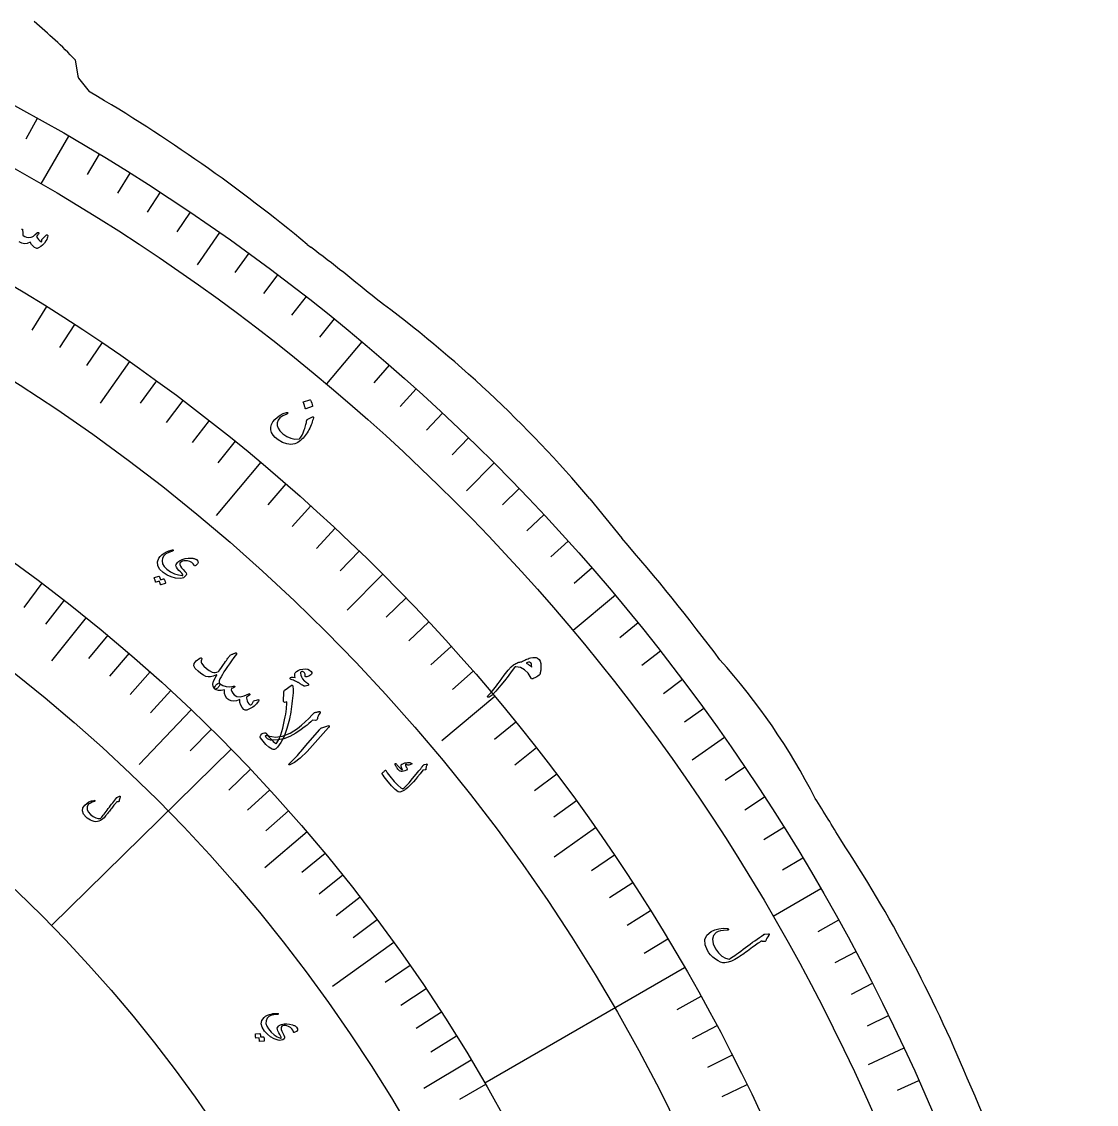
# Model space of a CAD drawing. Header units: millimetres. Extents: x -75 to 75, y -75 to 98.
# Drawn here: x 35.08 to 73.5, y 29.05 to 67.74 of the extents above; entities that cross this region are included whole.
import ezdxf

# ---------------------------------------------------------------- set-up
doc = ezdxf.new("R2010")
doc.units = ezdxf.units.MM
for name, color, linetype in [('CUT_OUTER', 1, 'Continuous'), ('ENGRAVE', 7, 'Continuous'), ('ENGRAVE_FINE', 8, 'Continuous'), ('TEXT', 5, 'Continuous')]:
    doc.layers.add(name, color=color, linetype=linetype)

msp = doc.modelspace()

# ---------------------------------------------------------------- linework, layer by layer
at = {"layer": 'CUT_OUTER'}
for points in [[(36.9898, 66.3809), (36.9906, 66.3775), (37.0878, 65.7919)], [(37.1187, 65.7227), (37.4982, 65.2487)], [(45.2881, 59.7824), (45.4133, 59.6878)], [(55.3937, 50.6947), (56.5355, 49.2819)]]:
    msp.add_lwpolyline(points, dxfattribs=at)
for centre, radius, start, end in [((24.4161, 54.3027), 17.4351, 43.84858, 50.41624), ((37.2358, 65.8164), 0.15, 189.42902, 218.67985), ((37.6153, 65.3424), 0.15, 218.67985, 236.31345), ((8.0433, 14.8855), 58.3345, 50.322225, 59.634655), ((0.5007, 0.6456), 74.183, 50.431669, 52.740183), ((20.9514, 21.4831), 45.1619, 40.30224, 53.59393), ((0.2614, 0.2131), 74.6627, 36.80275, 41.087187), ((42.6073, 29.3011), 23.423, 27.14167, 41.89001), ((3.0977, 1.8945), 71.3689, 30.863839, 32.25808), ((21.6676, 10.3855), 51.1218, 22.55371, 33.37262), ((9.7494, 3.7478), 64.6932, 13.936284, 23.934411)]:
    msp.add_arc(centre, radius, start, end, dxfattribs=at)
at = {"layer": 'ENGRAVE'}
for points in [[(36.75, 63.6529), (35.7656, 61.9479)], [(42.1579, 60.2077), (41.3513, 59.0557)], [(47.2449, 56.3043), (45.9794, 54.7961)], [(38.9315, 55.5999), (37.8905, 54.1132)], [(43.6292, 51.9953), (42.0383, 50.0993)], [(51.9723, 51.9723), (50.978, 50.978)], [(47.9949, 47.9949), (46.7115, 46.7115)], [(56.3043, 47.2449), (54.7961, 45.9794)], [(37.384, 46.4497), (36.1426, 44.9072)], [(51.9953, 43.6292), (50.0993, 42.0383)], [(41.1451, 43.1535), (39.2819, 41.1994)], [(60.2077, 42.1579), (59.0557, 41.3513)], [(42.5717, 41.7467), (36.1458, 35.4453)], [(45.2825, 38.7897), (43.7788, 37.5015)], [(55.5999, 38.9315), (54.1132, 37.8905)], [(63.6529, 36.75), (61.9479, 35.7656)], [(48.3871, 34.8401), (46.1959, 33.2624)], [(58.7815, 33.9375), (51.6368, 29.8125)], [(66.6136, 31.0624), (65.3391, 30.4681)], [(51.1541, 30.6333), (49.4554, 29.616)]]:
    msp.add_lwpolyline(points, dxfattribs=at)
for radius in [73.5, 73.5, 71.5312, 67.875, 67.875, 64.9875, 59.625, 59.625, 56.475, 50.625, 50.625]:
    msp.add_circle((0, 0), radius, dxfattribs=at)
at = {"layer": 'ENGRAVE_FINE'}
for points in [[(35.6335, 64.2845), (35.2244, 63.5466)], [(37.8553, 63.0018), (37.4207, 62.2786)], [(38.9491, 62.3315), (38.5019, 61.616)], [(40.031, 61.6423), (39.5714, 60.9347)], [(41.1007, 60.9343), (40.6289, 60.2348)], [(43.2022, 59.4627), (42.7063, 58.7801)], [(44.2334, 58.6997), (43.7256, 58.0259)], [(45.2511, 57.9188), (44.7317, 57.2539)], [(35.9683, 57.5613), (35.4436, 56.7217)], [(36.9674, 56.9248), (36.4282, 56.0945)], [(46.255, 57.1202), (45.7241, 56.4645)], [(37.9552, 56.2709), (37.4016, 55.4502)], [(48.2203, 55.4712), (47.6668, 54.8344)], [(39.8959, 54.912), (39.314, 54.1111)], [(49.1811, 54.6211), (48.6165, 53.9941)], [(40.8482, 54.2074), (40.2524, 53.4167)], [(41.788, 53.4862), (41.1785, 52.7061)], [(50.1269, 53.7545), (49.5514, 53.1374)], [(42.7151, 52.7488), (42.0921, 51.9794)], [(51.0574, 52.8715), (50.4713, 52.2645)], [(44.53, 51.2259), (43.8805, 50.4788)], [(52.8715, 51.0574), (52.2645, 50.4713)], [(45.4172, 50.441), (44.7548, 49.7052)], [(53.7545, 50.1269), (53.1374, 49.5514)], [(46.2906, 49.6406), (45.6155, 48.9166)], [(54.6211, 49.1811), (53.9941, 48.6165)], [(47.1499, 48.8252), (46.4622, 48.113)], [(55.4712, 48.2203), (54.8344, 47.6668)], [(35.8065, 47.6764), (35.1579, 46.8128)], [(36.6002, 47.0698), (35.9373, 46.2172)], [(48.8252, 47.1499), (48.113, 46.4622)], [(49.6406, 46.2906), (48.9166, 45.6155)], [(57.1202, 46.255), (56.4645, 45.7241)], [(38.1576, 45.8164), (37.4664, 44.9865)], [(50.441, 45.4172), (49.7052, 44.7548)], [(38.9207, 45.1699), (38.2157, 44.3517)], [(57.9188, 45.2511), (57.2539, 44.7317)], [(39.6731, 44.5105), (38.9545, 43.7043)], [(51.2259, 44.53), (50.4788, 43.8805)], [(58.6997, 44.2334), (58.0259, 43.7256)], [(40.4146, 43.8383), (39.6826, 43.0443)], [(59.4627, 43.2022), (58.7801, 42.7063)], [(52.7488, 42.7151), (51.9794, 42.0921)], [(41.8642, 42.4563), (41.1059, 41.6872)], [(53.4862, 41.788), (52.7061, 41.1785)], [(43.2675, 41.0251), (42.4838, 40.282)], [(60.9343, 41.1007), (60.2348, 40.6289)], [(54.2074, 40.8482), (53.4167, 40.2524)], [(43.9514, 40.2916), (43.1553, 39.5618)], [(54.912, 39.8959), (54.1111, 39.314)], [(61.6423, 40.031), (60.9347, 39.5714)], [(44.6231, 39.5464), (43.8149, 38.8301)], [(62.3315, 38.9491), (61.616, 38.5019)], [(45.9293, 38.0216), (45.0974, 37.3329)], [(56.2709, 37.9552), (55.4502, 37.4016)], [(63.0018, 37.8553), (62.2786, 37.4207)], [(46.5633, 37.2424), (45.7199, 36.5678)], [(56.9248, 36.9674), (56.0945, 36.4282)], [(47.1844, 36.4523), (46.3298, 35.792)], [(47.7924, 35.6515), (46.9267, 35.0057)], [(57.5613, 35.9683), (56.7217, 35.4436)], [(64.2845, 35.6335), (63.5466, 35.2244)], [(58.1802, 34.9582), (57.3316, 34.4483)], [(64.8966, 34.5062), (64.1517, 34.11)], [(48.9682, 34.0185), (48.0812, 33.4023)], [(65.489, 33.3683), (64.7372, 32.9852)], [(49.5357, 33.1867), (48.6384, 32.5856)], [(59.3648, 32.9065), (58.4989, 32.4265)], [(50.0892, 32.3451), (49.182, 31.7593)], [(66.0614, 32.2203), (65.303, 31.8504)], [(59.9301, 31.8654), (59.0559, 31.4006)], [(50.6288, 31.4939), (49.7117, 30.9235)], [(60.4771, 30.8146), (59.595, 30.3652)], [(67.1456, 29.8951), (66.3748, 29.552)], [(51.6651, 29.7634), (50.7292, 29.2243)], [(61.0056, 29.7544), (60.1158, 29.3205)]]:
    msp.add_lwpolyline(points, dxfattribs=at)
at = {"layer": 'TEXT'}
msp.add_lwpolyline([(35.0716, 60.3143), (35.0876, 60.3222), (35.0956, 60.3248), (35.102, 60.324), (35.1068, 60.3198), (35.1101, 60.3122), (35.1111, 60.3073), (35.1123, 60.2999), (35.1137, 60.2901), (35.1152, 60.2779), (35.1166, 60.2634), (35.1175, 60.2467), (35.118, 60.228), (35.1181, 60.2072), (35.1191, 60.1666), (35.122, 60.1359), (35.1267, 60.1151), (35.1333, 60.1042), (35.1912, 60.0635), (35.2581, 60.0382), (35.3341, 60.0282), (35.4192, 60.0337), (35.4574, 60.0481), (35.5058, 60.0801), (35.5642, 60.1298), (35.6327, 60.1971), (35.6392, 60.2035), (35.6468, 60.2076), (35.6555, 60.2096), (35.6652, 60.2093), (35.6737, 60.2079), (35.6808, 60.2048), (35.6866, 60.2002), (35.691, 60.194), (35.6913, 60.1742), (35.6784, 60.1448), (35.6524, 60.1059), (35.6132, 60.0575), (35.6433, 60.0006), (35.6824, 59.9517), (35.7306, 59.9108), (35.7878, 59.8778), (35.7973, 59.8953), (35.8033, 59.9104), (35.806, 59.9232), (35.8054, 59.9336), (35.8037, 59.9441), (35.8044, 59.9532), (35.8074, 59.9609), (35.8127, 59.9671), (35.9549, 60.1094), (35.9651, 60.1172), (35.9747, 60.1213), (35.9837, 60.1218), (35.9922, 60.1187), (36.0013, 60.1116), (36.0076, 60.1032), (36.011, 60.0932), (36.0115, 60.0818), (36.0074, 60.0448), (35.9953, 60.0031), (35.9752, 59.9567), (35.9471, 59.9056), (35.893, 59.8271), (35.8312, 59.7587), (35.7617, 59.7004), (35.6846, 59.6523), (35.6624, 59.6428), (35.6413, 59.6379), (35.6213, 59.6374), (35.6024, 59.6414), (35.5434, 59.6716), (35.4882, 59.7181), (35.4367, 59.7807), (35.3888, 59.8597), (35.282, 59.8136), (35.1806, 59.8008), (35.0844, 59.8214), (34.9933, 59.8753)], dxfattribs=at)
for points in [[(45.3827, 54.2265), (45.3876, 54.2268), (45.3926, 54.2253), (45.3977, 54.2219), (45.4031, 54.2165), (45.4304, 54.1657), (45.4523, 54.1133), (45.4687, 54.0593), (45.4796, 54.0036), (45.4794, 53.9967), (45.4773, 53.9914), (45.4734, 53.9876), (45.4677, 53.9853), (45.2364, 53.9107), (45.2296, 53.91), (45.2241, 53.9131), (45.22, 53.9199), (45.2172, 53.9304), (45.2147, 53.9395), (45.2106, 53.9535), (45.2049, 53.9725), (45.1974, 53.9964), (45.188, 54.0255), (45.1763, 54.06), (45.1624, 54.0998), (45.1463, 54.145), (45.1447, 54.1517), (45.1452, 54.1566), (45.1478, 54.1597), (45.1525, 54.161)], [(45.5092, 53.5882), (45.4971, 53.5385), (45.4831, 53.4877), (45.4673, 53.4359), (45.4495, 53.3829), (45.4295, 53.3288), (45.4066, 53.2735), (45.3809, 53.2171), (45.3523, 53.1595), (45.3223, 53.1036), (45.2902, 53.0501), (45.2561, 52.9989), (45.22, 52.9501), (45.1818, 52.9035), (45.1414, 52.8591), (45.0988, 52.8168), (45.054, 52.7765), (45.0033, 52.7374), (44.9521, 52.7049), (44.9004, 52.6791), (44.8482, 52.66), (44.7061, 52.6361), (44.5588, 52.6506), (44.406, 52.7036), (44.2476, 52.7949), (44.1458, 52.8759), (44.0693, 52.9623), (44.0183, 53.0543), (43.9927, 53.1518), (43.9933, 53.2493), (44.0168, 53.3446), (44.0631, 53.4376), (44.1325, 53.5284), (44.2213, 53.6119), (44.3204, 53.6807), (44.43, 53.7347), (44.55, 53.7739), (44.566, 53.7765), (44.5783, 53.7751), (44.5869, 53.7697), (44.5918, 53.7604), (44.5933, 53.7481), (44.5877, 53.7374), (44.575, 53.7281), (44.5551, 53.7204), (44.4176, 53.6599), (44.3149, 53.5878), (44.2466, 53.5042), (44.2128, 53.4093), (44.2129, 53.3107), (44.2466, 53.2123), (44.3139, 53.1139), (44.4148, 53.0154), (44.5557, 52.9189), (44.7004, 52.8556), (44.8491, 52.8252), (45.002, 52.828), (45.0061, 52.8292), (45.0107, 52.8321), (45.016, 52.8367), (45.0219, 52.8431), (45.063, 52.8973), (45.1033, 52.9668), (45.1428, 53.0517), (45.1815, 53.1519), (45.1993, 53.2038), (45.2153, 53.2526), (45.2295, 53.2982), (45.2418, 53.3407), (45.2522, 53.38), (45.2602, 53.4161), (45.266, 53.4491), (45.2695, 53.4788), (45.272, 53.4938), (45.2763, 53.5059), (45.2827, 53.5149), (45.291, 53.521), (45.4832, 53.621), (45.4966, 53.6249), (45.5054, 53.6208), (45.5096, 53.6085), (45.5092, 53.5882)], [(41.2469, 48.316), (41.2139, 48.3706), (41.163, 48.415), (41.0942, 48.4491), (41.0076, 48.4729), (40.9448, 48.4787), (40.8842, 48.4736), (40.8256, 48.4575), (40.7692, 48.4304), (40.7599, 48.4233), (40.752, 48.4144), (40.7457, 48.4036), (40.7408, 48.3909), (40.7378, 48.3415), (40.7562, 48.2866), (40.7962, 48.2263), (40.8576, 48.1605), (40.9188, 48.0962), (40.9565, 48.0416), (40.9707, 47.9969), (40.9616, 47.9619), (40.9188, 47.9091), (40.8694, 47.8717), (40.8133, 47.8497), (40.7507, 47.8431), (40.5847, 47.86), (40.4279, 47.9012), (40.2804, 47.9668), (40.1418, 48.0569), (40.0122, 48.1812), (39.9438, 48.3087), (39.9365, 48.4397), (39.9906, 48.5744), (40.0369, 48.6346), (40.0977, 48.6913), (40.173, 48.7445), (40.263, 48.7941), (40.2901, 48.8061), (40.3168, 48.8173), (40.3433, 48.8274), (40.3694, 48.8366), (40.3954, 48.8449), (40.4214, 48.8523), (40.4474, 48.8587), (40.4734, 48.8643), (40.4857, 48.8653), (40.494, 48.8629), (40.4984, 48.8572), (40.4987, 48.8481), (40.496, 48.8395), (40.4913, 48.8325), (40.4846, 48.8272), (40.4759, 48.8235), (40.3382, 48.7773), (40.2323, 48.7204), (40.1582, 48.6529), (40.1158, 48.575), (40.0993, 48.4696), (40.1194, 48.3689), (40.1761, 48.2727), (40.2695, 48.1809), (40.4062, 48.0838), (40.5436, 48.0132), (40.682, 47.9692), (40.8214, 47.9517), (40.831, 47.9521), (40.8373, 47.9553), (40.8402, 47.9614), (40.8397, 47.9704), (40.8286, 47.9957), (40.8023, 48.0315), (40.7608, 48.0777), (40.7041, 48.1343), (40.6485, 48.1944), (40.6132, 48.2487), (40.5983, 48.2975), (40.6038, 48.3406), (40.6231, 48.3806), (40.6498, 48.417), (40.6838, 48.45), (40.7253, 48.4795), (40.8194, 48.5268), (40.9209, 48.5577), (41.0299, 48.5722), (41.1463, 48.5703), (41.1759, 48.5681), (41.2035, 48.5646), (41.229, 48.5597), (41.2525, 48.5535), (41.2739, 48.5462), (41.2933, 48.5378), (41.3105, 48.5285), (41.3257, 48.5181), (41.3758, 48.4667), (41.3889, 48.4146), (41.3651, 48.3619), (41.3044, 48.3086), (41.2838, 48.2978), (41.2674, 48.2955), (41.2551, 48.3015), (41.2469, 48.316)], [(40.1564, 47.8309), (40.1597, 47.8312), (40.163, 47.8302), (40.1665, 47.8279), (40.1701, 47.8243), (40.1795, 47.8074), (40.188, 47.7903), (40.1957, 47.7731), (40.2024, 47.7557), (40.2083, 47.738), (40.2133, 47.7198), (40.2174, 47.7011), (40.2206, 47.6819), (40.2203, 47.6771), (40.2187, 47.6732), (40.2156, 47.6701), (40.2112, 47.6679), (40.0527, 47.6163), (40.0497, 47.6164), (40.047, 47.6187), (40.0446, 47.6231), (40.0425, 47.6297), (40.0417, 47.6349), (40.0397, 47.6427), (40.0367, 47.6531), (40.0325, 47.6661), (40.0272, 47.6819), (40.0208, 47.7006), (40.0132, 47.7222), (40.0045, 47.7468), (39.8806, 47.7071), (39.876, 47.7066), (39.8723, 47.7086), (39.8696, 47.7132), (39.8678, 47.7203), (39.8662, 47.7264), (39.8636, 47.7359), (39.8598, 47.7487), (39.855, 47.7649), (39.8489, 47.7846), (39.8413, 47.8078), (39.8323, 47.8347), (39.8219, 47.8653), (39.8214, 47.8692), (39.8223, 47.8722), (39.8243, 47.8741), (39.8276, 47.875), (39.9837, 47.922), (39.9869, 47.9223), (39.9903, 47.9213), (39.9938, 47.919), (39.9973, 47.9154), (40.0059, 47.9017), (40.0136, 47.8876), (40.0204, 47.8732), (40.0263, 47.8585), (40.0314, 47.8435), (40.0358, 47.8284), (40.0394, 47.8131), (40.0424, 47.7977)], [(42.153, 44.0903), (42.1611, 44.0686), (42.162, 44.0458), (42.1559, 44.0218), (42.1427, 43.9966), (42.123, 43.9686), (42.1015, 43.9443), (42.0782, 43.9238), (42.053, 43.9071), (42.0285, 43.8957), (42.0071, 43.8912), (41.989, 43.8936), (41.974, 43.903), (41.9287, 43.9793), (41.9189, 44.0718), (41.9447, 44.1807), (42.0059, 44.3059), (42.0178, 44.3262), (42.0281, 44.3439), (42.0368, 44.3588), (42.0439, 44.371), (42.0495, 44.3805), (42.0534, 44.3873), (42.0558, 44.3914), (42.0566, 44.3927), (42.0593, 44.4018), (42.0577, 44.4065), (42.052, 44.4067), (42.0421, 44.4025), (41.9307, 44.3558), (41.8316, 44.3301), (41.7446, 44.3255), (41.6698, 44.342), (41.5796, 44.3852), (41.4852, 44.4479), (41.3864, 44.53), (41.2833, 44.6315), (41.2328, 44.7191), (41.2434, 44.8084), (41.3152, 44.8995), (41.4486, 44.9922), (41.4675, 45.0008), (41.4843, 45.0044), (41.499, 45.0031), (41.5116, 44.9968), (41.5205, 44.9869), (41.5242, 44.9744), (41.5226, 44.9595), (41.5158, 44.942), (41.5012, 44.9048), (41.495, 44.872), (41.4974, 44.8436), (41.5082, 44.8196), (41.5935, 44.712), (41.6863, 44.6225), (41.7868, 44.5511), (41.895, 44.4978), (41.9495, 44.4825), (42.0039, 44.4802), (42.0581, 44.4908), (42.1123, 44.5144), (42.129, 44.5341), (42.1649, 44.5825), (42.2201, 44.6598), (42.2946, 44.766), (42.3348, 44.8225), (42.3712, 44.8734), (42.4037, 44.9187), (42.4325, 44.9585), (42.4572, 44.9925), (42.4772, 45.0207), (42.4928, 45.043), (42.5038, 45.0594), (42.5223, 45.083), (42.5407, 45.1018), (42.5591, 45.1157), (42.5773, 45.1247), (42.6018, 45.1341), (42.6246, 45.1429), (42.6458, 45.151), (42.6653, 45.1584), (42.6831, 45.1652), (42.699, 45.1716), (42.7129, 45.1776), (42.725, 45.1832), (42.7355, 45.1869), (42.7448, 45.1872), (42.753, 45.1842), (42.7601, 45.1778), (42.7649, 45.1677), (42.7664, 45.1579), (42.7645, 45.1482), (42.7594, 45.1388), (42.671, 45.0196), (42.5882, 44.9058), (42.5111, 44.7972), (42.4397, 44.694), (42.3738, 44.5961), (42.3133, 44.5038), (42.2583, 44.417), (42.2086, 44.3357), (42.1662, 44.256), (42.1428, 44.1886), (42.1384, 44.1334), (42.153, 44.0903)], [(52.9508, 44.8616), (52.9886, 44.8839), (53.027, 44.9052), (53.0661, 44.9256), (53.1058, 44.9449), (53.1461, 44.9626), (53.1869, 44.9784), (53.2283, 44.9923), (53.2704, 45.0041), (53.3512, 45.0199), (53.4208, 45.0243), (53.4791, 45.0174), (53.5261, 44.9991), (53.5785, 44.955), (53.6156, 44.8893), (53.6376, 44.802), (53.6443, 44.6933), (53.6438, 44.6616), (53.6424, 44.6299), (53.64, 44.5983), (53.6367, 44.5668), (53.6325, 44.5353), (53.6275, 44.5036), (53.6218, 44.4718), (53.6154, 44.4398), (53.6107, 44.4223), (53.6042, 44.4076), (53.5958, 44.3958), (53.5854, 44.3868), (53.537, 44.3585), (53.4936, 44.3336), (53.4552, 44.3118), (53.4218, 44.2933), (53.3939, 44.2783), (53.3719, 44.2669), (53.356, 44.2592), (53.3461, 44.2551), (53.3314, 44.2532), (53.3188, 44.2562), (53.3084, 44.264), (53.3001, 44.2766), (53.1889, 44.4561), (53.0589, 44.5843), (52.9106, 44.6611), (52.7441, 44.6864), (52.728, 44.6844), (52.7143, 44.6797), (52.703, 44.6721), (52.694, 44.6616), (52.5853, 44.5075), (52.4695, 44.3503), (52.3464, 44.1899), (52.2162, 44.0265), (52.0351, 43.8135), (51.8954, 43.6713), (51.7973, 43.5995), (51.7409, 43.5981), (51.7343, 43.6113), (51.7368, 43.6282), (51.7484, 43.6491), (51.7693, 43.6738), (51.8159, 43.7215), (51.863, 43.7728), (51.9107, 43.8275), (51.959, 43.8859), (52.008, 43.9474), (52.0576, 44.0117), (52.1079, 44.0788), (52.159, 44.1488), (52.3301, 44.3836), (52.4711, 44.5632), (52.5822, 44.6873), (52.6637, 44.7559), (52.7065, 44.7822), (52.7474, 44.8045), (52.7866, 44.8228), (52.824, 44.8372), (52.8593, 44.8481), (52.8923, 44.8557), (52.9228, 44.8602), (52.9508, 44.8616)], [(45.1522, 44.0044), (45.1203, 44.0271), (45.0905, 44.0481), (45.0629, 44.0673), (45.0375, 44.0848), (45.0143, 44.1003), (44.9933, 44.1135), (44.9744, 44.1245), (44.9578, 44.1332), (44.9404, 44.1415), (44.9193, 44.1513), (44.8944, 44.1627), (44.8658, 44.1755), (44.8333, 44.1896), (44.7967, 44.205), (44.7562, 44.2216), (44.7117, 44.2394), (44.695, 44.2481), (44.6842, 44.259), (44.6793, 44.2721), (44.6803, 44.2874), (44.6961, 44.3116), (44.7316, 44.3226), (44.7868, 44.3203), (44.8618, 44.3046), (44.8466, 44.3583), (44.8413, 44.4052), (44.8458, 44.4451), (44.8601, 44.4781), (44.9032, 44.5245), (44.9631, 44.5614), (45.04, 44.5888), (45.1339, 44.6068), (45.2291, 44.6115), (45.3101, 44.5993), (45.3767, 44.5703), (45.429, 44.5245), (45.4493, 44.4903), (45.4539, 44.4579), (45.4425, 44.4272), (45.4154, 44.3984), (45.3801, 44.3732), (45.3442, 44.3538), (45.3078, 44.3401), (45.2709, 44.332), (45.2408, 44.3306), (45.2207, 44.337), (45.2106, 44.3511), (45.2106, 44.373), (45.2144, 44.4017), (45.2117, 44.4283), (45.2026, 44.4527), (45.187, 44.475), (45.1673, 44.495), (45.1458, 44.5086), (45.1225, 44.5158), (45.0976, 44.5165), (45.0734, 44.5112), (45.0569, 44.5004), (45.0479, 44.4839), (45.0464, 44.4618), (45.0569, 44.395), (45.0832, 44.327), (45.1251, 44.2579), (45.1827, 44.1875), (45.1884, 44.182), (45.1952, 44.1763), (45.2029, 44.1703), (45.2117, 44.164), (45.2215, 44.1572), (45.232, 44.15), (45.2432, 44.1422), (45.2553, 44.1338), (45.2681, 44.1246), (45.2799, 44.1163), (45.2904, 44.109), (45.2998, 44.1025), (45.308, 44.0968), (45.3151, 44.0915), (45.3209, 44.0866), (45.3257, 44.0821), (45.3333, 44.0725), (45.3376, 44.0627), (45.3385, 44.0527), (45.3361, 44.0425), (45.3325, 44.0341), (45.3278, 44.0273), (45.3221, 44.022), (45.3154, 44.0183), (45.258, 44.0026), (45.2116, 43.995), (45.1764, 43.9956), (45.1522, 44.0044)], [(53.1182, 44.8189), (53.1423, 44.8064), (53.1667, 44.7924), (53.1912, 44.7768), (53.216, 44.7596), (53.2409, 44.7409), (53.2657, 44.7209), (53.2906, 44.6996), (53.3155, 44.6769), (53.3127, 44.7358), (53.3044, 44.7817), (53.2907, 44.8147), (53.2715, 44.8346), (53.238, 44.8494), (53.2013, 44.8517), (53.1614, 44.8415), (53.1182, 44.8189)], [(43.5438, 43.5152), (43.5514, 43.5138), (43.5556, 43.5075), (43.5565, 43.4964), (43.5541, 43.4805), (43.5458, 43.4577), (43.5291, 43.4301), (43.5041, 43.3976), (43.4705, 43.3604), (43.4309, 43.3196), (43.3895, 43.2826), (43.3464, 43.2495), (43.3014, 43.2201), (43.2065, 43.1705), (43.1295, 43.1437), (43.0704, 43.1397), (43.029, 43.1586), (42.9618, 43.2339), (42.9142, 43.3184), (42.8862, 43.4121), (42.8778, 43.5152), (42.7649, 43.4771), (42.6613, 43.4626), (42.5671, 43.4716), (42.482, 43.5042), (42.4137, 43.5597), (42.3656, 43.6376), (42.3377, 43.7379), (42.3297, 43.8607), (42.2111, 43.8438), (42.1123, 43.8452), (42.0333, 43.8649), (41.974, 43.903), (41.9694, 43.9183), (41.9762, 43.9446), (41.9945, 43.9819), (42.0243, 44.0301), (42.0589, 44.0727), (42.0919, 44.0969), (42.1233, 44.1028), (42.153, 44.0903), (42.2693, 44.0205), (42.3933, 43.9823), (42.5252, 43.9758), (42.6651, 44.0009), (42.6727, 44.0023), (42.6794, 44.0021), (42.685, 44.0004), (42.6896, 43.9972), (42.694, 43.9919), (42.6969, 43.9861), (42.6983, 43.9797), (42.6981, 43.9729), (42.6893, 43.9599), (42.6665, 43.9454), (42.6297, 43.9295), (42.579, 43.912), (42.5761, 43.8634), (42.5925, 43.8095), (42.6283, 43.7503), (42.6834, 43.6858), (42.7741, 43.628), (42.8904, 43.6149), (43.0324, 43.6466), (43.2002, 43.7229), (43.2087, 43.7269), (43.2159, 43.7286), (43.2219, 43.728), (43.2266, 43.7251), (43.2319, 43.7189), (43.2354, 43.7124), (43.2371, 43.7056), (43.237, 43.6986), (43.2345, 43.691), (43.231, 43.6843), (43.2265, 43.6787), (43.2209, 43.6741), (43.1154, 43.6084), (43.1183, 43.5635), (43.1286, 43.5163), (43.1462, 43.4669), (43.1711, 43.4152), (43.1997, 43.3693), (43.2262, 43.3391), (43.2506, 43.3246), (43.273, 43.3259), (43.2945, 43.3406), (43.3183, 43.3682), (43.3443, 43.4088), (43.3726, 43.4624), (43.3864, 43.4718), (43.4195, 43.4838), (43.472, 43.4983), (43.5438, 43.5152)], [(43.8117, 42.3183), (43.8737, 42.2414), (43.9311, 42.173), (43.9839, 42.1131), (44.0321, 42.0618), (44.0758, 42.0187), (44.115, 41.9837), (44.1497, 41.9567), (44.18, 41.9378), (44.2676, 42.0708), (44.3476, 42.2567), (44.4193, 42.4958), (44.4821, 42.7884), (44.502, 42.8992), (44.5191, 43.0016), (44.5336, 43.0955), (44.5454, 43.1809), (44.5544, 43.2578), (44.5607, 43.3259), (44.5641, 43.3852), (44.5647, 43.4358), (44.4805, 43.4149), (44.461, 43.422), (44.4477, 43.434), (44.4406, 43.451), (44.4397, 43.4731), (44.4503, 43.7664), (44.4553, 43.7975), (44.4662, 43.8252), (44.4829, 43.8495), (44.5056, 43.8703), (44.713, 44.0167), (44.7283, 44.0263), (44.7412, 44.0311), (44.7519, 44.031), (44.7603, 44.0261), (44.7779, 43.9818), (44.7849, 43.8911), (44.7812, 43.7542), (44.7665, 43.5711), (44.7563, 43.4687), (44.7448, 43.3687), (44.7322, 43.2711), (44.7185, 43.1759), (44.7036, 43.0831), (44.6877, 42.9927), (44.6705, 42.9047), (44.6523, 42.8191), (44.564, 42.4831), (44.4628, 42.2034), (44.3496, 41.9794), (44.2249, 41.8109), (44.1711, 41.7628), (44.121, 41.7353), (44.0747, 41.7285), (44.032, 41.7424), (43.919, 41.8222), (43.8123, 41.9168), (43.7118, 42.0262), (43.6175, 42.1505), (43.6093, 42.1624), (43.6043, 42.1734), (43.6027, 42.1837), (43.6043, 42.1932), (43.6343, 42.2478), (43.6711, 42.2887), (43.7147, 42.3158), (43.7652, 42.3291), (43.7826, 42.3305), (43.7962, 42.3291), (43.8059, 42.3251), (43.8117, 42.3183)], [(44.0332, 42.0628), (43.9747, 42.069), (43.9211, 42.0852), (43.8723, 42.1114), (43.8283, 42.1476), (43.807, 42.1722), (43.7948, 42.1927), (43.7916, 42.209), (43.7975, 42.2211), (43.8121, 42.2292), (43.8332, 42.2317), (43.8608, 42.2285), (43.8949, 42.2196), (44.151, 42.1783), (44.4116, 42.2093), (44.6768, 42.3127), (44.9465, 42.4892), (45.0845, 42.6008), (45.2169, 42.7176), (45.3438, 42.8398), (45.4652, 42.9673), (45.5003, 43.0043), (45.5301, 43.0317), (45.5546, 43.0496), (45.5738, 43.0578), (45.6031, 43.0645), (45.6291, 43.0705), (45.6517, 43.0759), (45.671, 43.0807), (45.687, 43.0846), (45.7, 43.0877), (45.7098, 43.0899), (45.7165, 43.0911), (45.7269, 43.0908), (45.7355, 43.0888), (45.7423, 43.085), (45.7472, 43.0795), (45.7511, 43.0705), (45.7526, 43.0623), (45.7518, 43.055), (45.7487, 43.0485), (45.7085, 42.9802), (45.6789, 42.9221), (45.66, 42.8741), (45.6519, 42.8362), (45.6468, 42.8085), (45.635, 42.7891), (45.6163, 42.7779), (45.5909, 42.775), (45.4738, 42.7777), (45.4149, 42.7204), (45.3517, 42.6633), (45.2841, 42.6064), (45.2121, 42.5496), (45.1358, 42.4927), (45.0552, 42.4354), (44.9703, 42.3777), (44.881, 42.3195), (44.6675, 42.2016), (44.455, 42.1196), (44.2436, 42.0734), (44.0332, 42.0628)], [(45.9893, 42.5714), (46.0475, 42.5869), (46.0766, 42.5829), (46.0766, 42.5596), (46.0475, 42.5169), (45.5746, 41.9892), (45.2831, 41.6667), (45.0345, 41.426), (44.8294, 41.2668), (44.6679, 41.1887), (44.6512, 41.1862), (44.64, 41.1872), (44.6342, 41.1918), (44.634, 41.2001), (44.6368, 41.2095), (44.6424, 41.2196), (44.6509, 41.2303), (44.6622, 41.2417), (44.7538, 41.3263), (44.8471, 41.4202), (44.942, 41.5235), (45.0385, 41.6362), (45.0642, 41.6651), (45.1328, 41.7441), (45.2443, 41.8731), (45.3987, 42.0524), (45.7371, 42.4538), (45.7564, 42.4737), (45.7761, 42.49), (45.7963, 42.5027), (45.8168, 42.5118)], [(49.5685, 41.1883), (49.56, 41.1674), (49.5525, 41.1467), (49.5462, 41.1264), (49.5409, 41.1064), (49.5369, 41.0865), (49.5341, 41.0669), (49.5325, 41.0473), (49.5322, 41.0278), (49.5304, 41.0189), (49.5252, 41.0122), (49.5168, 41.0077), (49.505, 41.0053), (49.4402, 40.9958), (49.4335, 40.9945), (49.428, 40.993), (49.4239, 40.9914), (49.4211, 40.9897), (49.3246, 40.8694), (49.2366, 40.7616), (49.1572, 40.6662), (49.0865, 40.5832), (49.0244, 40.5128), (48.971, 40.455), (48.9263, 40.4099), (48.8904, 40.3775), (48.82, 40.3194), (48.7966, 40.3022), (48.7723, 40.2861), (48.747, 40.2709), (48.7207, 40.2567), (48.6934, 40.2436), (48.665, 40.2317), (48.6354, 40.221), (48.6047, 40.2114), (48.5351, 40.2263), (48.4335, 40.3018), (48.2995, 40.4377), (48.1328, 40.6337), (48.0831, 40.6969), (48.0386, 40.7566), (47.9993, 40.8129), (47.9653, 40.8658), (47.9635, 40.8717), (47.9636, 40.8771), (47.9656, 40.8821), (47.9696, 40.8866), (47.9903, 40.9063), (48.0091, 40.9242), (48.0263, 40.9401), (48.0418, 40.9541), (48.0557, 40.9664), (48.0682, 40.977), (48.0794, 40.986), (48.0892, 40.9933), (48.0949, 40.9971), (48.0994, 40.9978), (48.1027, 40.9952), (48.1047, 40.9895), (48.1228, 40.9478), (48.1517, 40.8989), (48.1913, 40.8427), (48.2417, 40.7791), (48.3977, 40.594), (48.528, 40.4561), (48.6331, 40.3656), (48.7132, 40.3228), (48.7568, 40.3591), (48.8288, 40.4337), (48.9292, 40.5467), (49.0578, 40.6982), (49.1854, 40.8512), (49.2815, 40.9676), (49.346, 41.0472), (49.379, 41.0899), (49.3878, 41.1019), (49.396, 41.1132), (49.4036, 41.1237), (49.4107, 41.1334), (49.4171, 41.1423), (49.4227, 41.1502), (49.4277, 41.1572), (49.4318, 41.1633), (49.4416, 41.1758), (49.4527, 41.1856), (49.465, 41.1928), (49.4786, 41.1974), (49.5561, 41.215), (49.5616, 41.2158), (49.5661, 41.2153), (49.5695, 41.2136), (49.5717, 41.2107), (49.5727, 41.2057), (49.5725, 41.2003), (49.5711, 41.1945), (49.5685, 41.1883)], [(49.0276, 41.2313), (49.0295, 41.2283), (49.0304, 41.225), (49.0303, 41.2215), (49.0292, 41.2178), (49.0274, 41.2154), (49.0251, 41.2132), (49.0224, 41.2112), (49.0192, 41.2094), (48.9182, 41.1761), (48.9074, 41.1734), (48.8983, 41.1723), (48.8908, 41.1729), (48.8849, 41.1751), (48.8646, 41.1889), (48.845, 41.1987), (48.826, 41.2043), (48.8078, 41.206), (48.8009, 41.2036), (48.7977, 41.1962), (48.798, 41.1839), (48.8019, 41.1666), (48.806, 41.1563), (48.8104, 41.1458), (48.8152, 41.1352), (48.8204, 41.1245), (48.8261, 41.1136), (48.8324, 41.1023), (48.8392, 41.0908), (48.8465, 41.079), (48.8621, 41.0299), (48.841, 40.9922), (48.7831, 40.966), (48.6887, 40.9512), (48.657, 40.9511), (48.6297, 40.954), (48.6068, 40.9601), (48.5882, 40.9693), (48.5715, 40.9824), (48.5517, 41.0032), (48.5286, 41.0317), (48.5024, 41.068), (48.4893, 41.0868), (48.4776, 41.1052), (48.4671, 41.1231), (48.4579, 41.1406), (48.4497, 41.1574), (48.4423, 41.1733), (48.4356, 41.1884), (48.4297, 41.2025), (48.4277, 41.2126), (48.4279, 41.2212), (48.4303, 41.2283), (48.4348, 41.2339), (48.4412, 41.2378), (48.4474, 41.2385), (48.4536, 41.2361), (48.4597, 41.2305), (48.4779, 41.2118), (48.4983, 41.1902), (48.5207, 41.1658), (48.5451, 41.1385), (48.5908, 41.0877), (48.6283, 41.0496), (48.6578, 41.0242), (48.6792, 41.0117), (48.6828, 41.0108), (48.6861, 41.0114), (48.689, 41.0135), (48.6916, 41.0172), (48.6926, 41.0202), (48.6925, 41.0241), (48.6913, 41.0289), (48.689, 41.0347), (48.664, 41.0846), (48.6543, 41.1061), (48.6482, 41.1264), (48.6456, 41.1454), (48.6465, 41.163), (48.6503, 41.1805), (48.6573, 41.1949), (48.6676, 41.2062), (48.6811, 41.2144), (48.7836, 41.2562), (48.8755, 41.273), (48.9569, 41.2647), (49.0276, 41.2313)], [(38.5822, 40.0624), (38.588, 40.064), (38.5934, 40.064), (38.5983, 40.0623), (38.6029, 40.059), (38.6062, 40.0544), (38.6077, 40.0491), (38.6072, 40.0429), (38.6047, 40.036), (38.5893, 39.9969), (38.5783, 39.9609), (38.5717, 39.928), (38.5696, 39.8981), (38.5679, 39.8882), (38.5625, 39.8802), (38.5532, 39.8742), (38.5401, 39.8701), (38.533, 39.8688), (38.5263, 39.8675), (38.5198, 39.8662), (38.5137, 39.865), (38.5079, 39.8638), (38.5026, 39.8627), (38.4977, 39.8619), (38.4933, 39.8611), (38.4855, 39.8596), (38.4777, 39.8562), (38.47, 39.8509), (38.4623, 39.8439), (38.4435, 39.8215), (38.4232, 39.7966), (38.4016, 39.7695), (38.3786, 39.74), (38.3542, 39.7082), (38.3282, 39.6742), (38.3007, 39.638), (38.2716, 39.5997), (38.2431, 39.5609), (38.216, 39.5247), (38.1904, 39.4911), (38.1662, 39.4601), (38.1435, 39.4314), (38.1223, 39.4051), (38.1024, 39.3811), (38.0841, 39.3593), (38.0272, 39.2972), (37.9668, 39.2447), (37.903, 39.2017), (37.8358, 39.1682), (37.7894, 39.1552), (37.7357, 39.1536), (37.6746, 39.1635), (37.6062, 39.1847), (37.5378, 39.2136), (37.4777, 39.245), (37.4261, 39.2792), (37.3829, 39.3161), (37.2934, 39.4281), (37.2565, 39.5372), (37.2722, 39.6436), (37.3408, 39.7474), (37.4087, 39.8089), (37.4874, 39.8577), (37.5769, 39.8937), (37.6772, 39.9168), (37.6838, 39.9174), (37.6892, 39.9165), (37.6935, 39.914), (37.6966, 39.9101), (37.6991, 39.905), (37.7002, 39.9003), (37.7, 39.896), (37.6984, 39.8921), (37.6952, 39.8872), (37.6911, 39.8832), (37.6864, 39.8803), (37.6808, 39.8785), (37.6005, 39.8502), (37.5368, 39.8217), (37.4895, 39.793), (37.4588, 39.7643), (37.4173, 39.679), (37.4182, 39.5913), (37.4614, 39.5009), (37.5469, 39.4078), (37.6377, 39.3383), (37.7274, 39.2921), (37.816, 39.2693), (37.9036, 39.2699), (37.9232, 39.2921), (37.9455, 39.3186), (37.9707, 39.3493), (37.9986, 39.3842), (38.0292, 39.4235), (38.0626, 39.4674), (38.0988, 39.5159), (38.1377, 39.5689), (38.1783, 39.623), (38.2185, 39.6761), (38.2583, 39.7282), (38.2977, 39.7792), (38.3366, 39.8291), (38.3753, 39.8778), (38.4137, 39.9253), (38.4519, 39.9716), (38.4868, 40.0179), (38.4916, 40.0224), (38.4966, 40.0261), (38.5017, 40.0291), (38.507, 40.0314)], [(61.7747, 35.1493), (61.7843, 35.1492), (61.7925, 35.1467), (61.7994, 35.1419), (61.8048, 35.1346), (61.808, 35.1261), (61.8078, 35.1172), (61.8042, 35.108), (61.7973, 35.0985), (61.756, 35.0454), (61.7228, 34.995), (61.6979, 34.9473), (61.6811, 34.9024), (61.6741, 34.8879), (61.6622, 34.8781), (61.6452, 34.8731), (61.6232, 34.8727), (61.6118, 34.874), (61.6008, 34.8751), (61.5903, 34.8761), (61.5803, 34.877), (61.5709, 34.8778), (61.5622, 34.8786), (61.5543, 34.8795), (61.5472, 34.8804), (61.5345, 34.8815), (61.5211, 34.8798), (61.5069, 34.8753), (61.4919, 34.8681), (61.4528, 34.8421), (61.4105, 34.8132), (61.365, 34.7813), (61.3164, 34.7464), (61.2644, 34.7087), (61.2092, 34.6683), (61.1505, 34.6253), (61.0885, 34.5796), (61.0272, 34.533), (60.9693, 34.4898), (60.9148, 34.4498), (60.8636, 34.4132), (60.8158, 34.3796), (60.7712, 34.3488), (60.7299, 34.3209), (60.6918, 34.2958), (60.5764, 34.2264), (60.4599, 34.1733), (60.3426, 34.1362), (60.2243, 34.1152), (60.1472, 34.1162), (60.0641, 34.1381), (59.9749, 34.1808), (59.8796, 34.2442), (59.7876, 34.3192), (59.7098, 34.3944), (59.6461, 34.47), (59.5964, 34.5459), (59.5096, 34.7578), (59.502, 34.9416), (59.574, 35.0979), (59.7258, 35.2265), (59.8577, 35.2906), (60.0004, 35.3303), (60.154, 35.3454), (60.3185, 35.3358), (60.3289, 35.3338), (60.3368, 35.33), (60.3423, 35.3243), (60.3453, 35.3168), (60.3468, 35.3079), (60.3464, 35.3001), (60.3441, 35.2937), (60.3399, 35.2884), (60.3327, 35.2823), (60.3248, 35.278), (60.3162, 35.2757), (60.3068, 35.2754), (60.1707, 35.268), (60.0601, 35.2528), (59.9747, 35.23), (59.9146, 35.1996), (59.8125, 35.0874), (59.7745, 34.9523), (59.8002, 34.7943), (59.8895, 34.613), (59.9974, 34.4654), (60.114, 34.3542), (60.2396, 34.2792), (60.3743, 34.2406), (60.4145, 34.2658), (60.4608, 34.2962), (60.5132, 34.3319), (60.5719, 34.3729), (60.6367, 34.4193), (60.7079, 34.4715), (60.7853, 34.5295), (60.869, 34.5932), (60.9559, 34.6579), (61.0417, 34.7212), (61.1263, 34.7831), (61.2097, 34.8437), (61.2921, 34.9026), (61.3735, 34.9599), (61.454, 35.0154), (61.5334, 35.0692), (61.608, 35.1244), (61.6174, 35.1292), (61.6267, 35.1327), (61.6359, 35.135), (61.6451, 35.136)], [(44.7953, 31.6489), (44.7785, 31.7044), (44.7436, 31.7549), (44.6906, 31.8004), (44.6196, 31.8408), (44.5656, 31.86), (44.511, 31.869), (44.4558, 31.8679), (44.4, 31.8567), (44.3902, 31.8525), (44.3813, 31.8464), (44.3733, 31.8383), (44.3662, 31.8283), (44.3524, 31.7854), (44.3564, 31.7329), (44.3781, 31.6708), (44.4175, 31.5991), (44.457, 31.5287), (44.4779, 31.4722), (44.4805, 31.4296), (44.4646, 31.4009), (44.415, 31.3639), (44.3631, 31.342), (44.3088, 31.3352), (44.2522, 31.3434), (44.1097, 31.3954), (43.9809, 31.4668), (43.8656, 31.5576), (43.7637, 31.6679), (43.6774, 31.8063), (43.6456, 31.9339), (43.6684, 32.0509), (43.7462, 32.1575), (43.8004, 32.2003), (43.8666, 32.2367), (43.9449, 32.2667), (44.0353, 32.2903), (44.0618, 32.2949), (44.0879, 32.2987), (44.1135, 32.3017), (44.1386, 32.304), (44.1633, 32.3055), (44.1878, 32.3062), (44.2122, 32.3061), (44.2363, 32.3052), (44.2474, 32.3033), (44.2542, 32.2993), (44.2568, 32.2933), (44.2551, 32.2852), (44.2507, 32.2783), (44.245, 32.2732), (44.2379, 32.27), (44.2295, 32.2686), (44.0978, 32.2587), (43.9918, 32.2322), (43.9114, 32.1893), (43.8567, 32.1301), (43.8185, 32.0409), (43.8137, 31.9477), (43.8422, 31.8503), (43.9039, 31.7486), (44.0026, 31.6325), (44.1079, 31.5396), (44.2199, 31.4699), (44.3388, 31.4233), (44.3474, 31.4215), (44.3536, 31.4229), (44.3575, 31.4276), (44.3591, 31.4356), (44.355, 31.4604), (44.3399, 31.4979), (44.3137, 31.5478), (44.2764, 31.6104), (44.2409, 31.6757), (44.222, 31.7315), (44.2197, 31.7778), (44.2342, 31.8146), (44.2601, 31.8454), (44.2918, 31.8716), (44.3292, 31.893), (44.3723, 31.9097), (44.4658, 31.9304), (44.5622, 31.9349), (44.6615, 31.9233), (44.7637, 31.8955), (44.7892, 31.8869), (44.8127, 31.8776), (44.8341, 31.8676), (44.8534, 31.8569), (44.8707, 31.8456), (44.8858, 31.8339), (44.899, 31.8218), (44.91, 31.8093), (44.9427, 31.7528), (44.9425, 31.7039), (44.9097, 31.6628), (44.8443, 31.6294), (44.8238, 31.6246), (44.8088, 31.6262), (44.7993, 31.6343), (44.7953, 31.6489)], [(43.726, 31.4655), (43.7289, 31.465), (43.7316, 31.4634), (43.7342, 31.4606), (43.7365, 31.4566), (43.741, 31.4396), (43.7447, 31.4227), (43.7476, 31.4058), (43.7496, 31.389), (43.7508, 31.3721), (43.7511, 31.355), (43.7506, 31.3376), (43.7491, 31.3199), (43.7478, 31.3158), (43.7455, 31.3127), (43.7421, 31.3107), (43.7377, 31.3097), (43.5866, 31.2996), (43.5839, 31.3004), (43.582, 31.303), (43.5809, 31.3075), (43.5806, 31.3138), (43.581, 31.3185), (43.581, 31.3258), (43.5807, 31.3357), (43.5799, 31.3481), (43.5788, 31.3631), (43.5773, 31.381), (43.5755, 31.4018), (43.5733, 31.4253), (43.4553, 31.4181), (43.4511, 31.4186), (43.4483, 31.4212), (43.447, 31.4258), (43.447, 31.4325), (43.447, 31.4383), (43.4468, 31.4472), (43.4463, 31.4594), (43.4457, 31.4747), (43.4447, 31.4933), (43.4433, 31.5155), (43.4414, 31.5412), (43.439, 31.5704), (43.4395, 31.574), (43.4409, 31.5765), (43.4431, 31.5777), (43.4462, 31.5778), (43.5942, 31.5843), (43.5972, 31.5839), (43.5999, 31.5823), (43.6024, 31.5795), (43.6048, 31.5755), (43.6092, 31.5615), (43.6129, 31.5474), (43.6156, 31.5332), (43.6175, 31.5189), (43.6187, 31.5045), (43.6192, 31.4902), (43.6189, 31.476), (43.6181, 31.4617)]]:
    msp.add_lwpolyline(points, close=True, dxfattribs=at)

doc.saveas('drawing.dxf')
